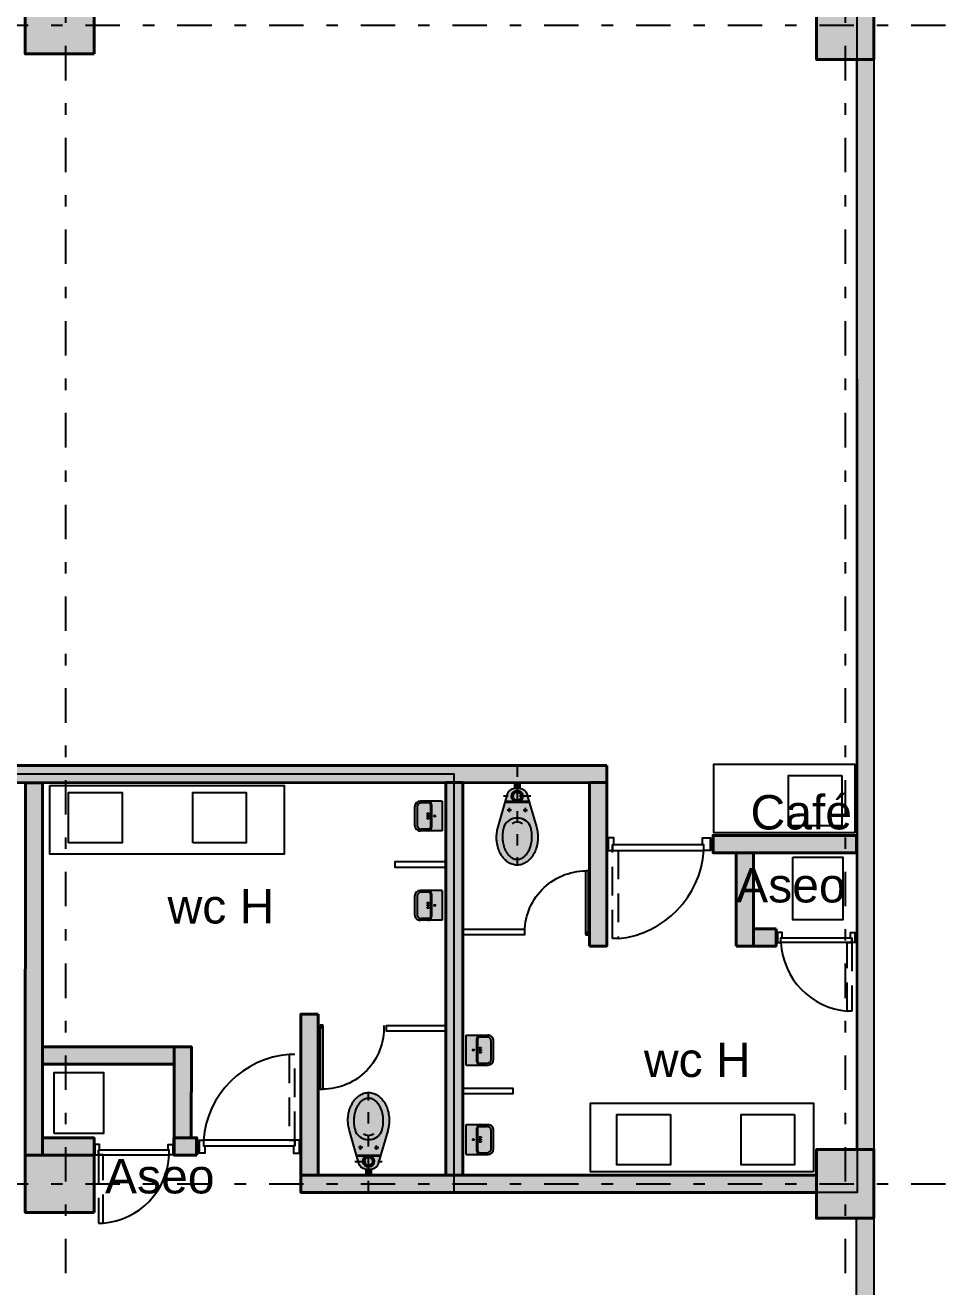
# Model space of a CAD drawing. Header units: millimetres. Extents: x 3781 to 4924, y 1639 to 1721.
# Drawn here: x 3823.12 to 3831.09, y 1675.31 to 1686.3 of the extents above; entities that cross this region are included whole.
import ezdxf
from ezdxf.enums import TextEntityAlignment as Align

# ---------------------------------------------------------------- set-up
doc = ezdxf.new("R2010")
doc.units = ezdxf.units.MM
doc.linetypes.add('CENTER', pattern=[0.7, 0.3, -0.2, 0, -0.2])
doc.linetypes.add('HIDDEN', pattern=[0.375, 0.25, -0.125])
for name, color, linetype in [('1amobla', 2, 'Continuous'), ('_ACHU5', 255, 'Continuous'), ('AMOBLAMIENTO', 1, 'Continuous'), ('EJE-ESTRUCTURA', 1, 'CENTER'), ('F-2', 2, 'Continuous'), ('HACHTCOLUMNA', 250, 'Continuous'), ('JCA_HATCH 254', 252, 'Continuous'), ('MUEBLE', 1, 'Continuous'), ('PLO_CORONA', 1, 'Continuous')]:
    doc.layers.add(name, color=color, linetype=linetype)
doc.layers.add('DIM-25', color=1, linetype='Continuous', plot=False)
for name, color, linetype, lineweight in [('Estructura', 6, 'Continuous', 40), ('Muro', 4, 'Continuous', 40), ('TEXTOS', 7, 'Continuous', 20)]:
    doc.layers.add(name, color=color, linetype=linetype, lineweight=lineweight)
doc.styles.add('ROMAN', font='ROMANS', dxfattribs={"width": 1.199999999999999})
doc.styles.get("Standard").update_dxf_attribs({"font": 'arial.ttf'})

# ---------------------------------------------------------------- blocks, each defined once
blk = doc.blocks.new('estructura etapa 3')
at = {"layer": 'HACHTCOLUMNA'}
h = blk.add_hatch(color=256, dxfattribs=at)
h.paths.add_polyline_path([(-91.65052479424082, -6658.123952498036), (-91.65052483163788, -6657.623952492478), (-92.34962468142191, -6657.623952492692), (-92.34962464402486, -6658.123952498251)])
h.paths.add_polyline_path([(-49.35360165399231, -6658.123953550201), (-49.35360165463851, -6657.623953544642), (-50.05450180622518, -6657.624073242631), (-50.05450180557898, -6658.124073248189)])
h.paths.add_polyline_path([(-56.05269290422109, -6658.123953548908), (-56.05269290486729, -6657.623953543349), (-56.75269290454423, -6657.624054381149), (-56.75269290389804, -6658.124054386707)])
h.paths.add_polyline_path([(-76.44963033445936, -6659.123953527316), (-76.94963033376087, -6659.123953525937), (-76.9496303338118, -6657.623953525355), (-76.44963033520833, -6657.623953526268)])
h.paths.add_polyline_path([(-83.94962466275808, -6659.123953526419), (-84.44962466205959, -6659.123953525041), (-84.44962466211052, -6657.623953524459), (-83.94962466350705, -6657.623953525372)])
h.paths.add_polyline_path([(-60.45199772839385, -6659.123953526823), (-60.95199772769581, -6659.123953525441), (-60.95199772774629, -6657.623953524859), (-60.45199772914327, -6657.623953525776)])
h.paths.add_polyline_path([(-67.94963033684814, -6659.123953523713), (-68.44963033614965, -6659.123953522334), (-68.44963033620058, -6657.623953521752), (-67.94963033759711, -6657.623953522665)])
h.paths.add_polyline_path([(-91.8500747383024, -6668.198768413866), (-91.85097488956569, -6667.598768198336), (-92.3500747393499, -6667.598781503685), (-92.34917458808638, -6668.198781719215)])
h.paths.add_polyline_path([(-49.35360165997224, -6668.198834775361), (-49.35360165969462, -6667.598834775361), (-49.85360166074236, -6667.598833612342), (-49.85360166101998, -6668.198833612343)])
h.paths.add_polyline_path([(-56.15447406834653, -6668.148833038669), (-56.15447406899273, -6667.648833033111), (-56.85356531954483, -6667.649075604333), (-56.85356531889863, -6668.149075609892)])
h.paths.add_polyline_path([(-59.95199772806779, -6667.648834198664), (-59.95199772878357, -6668.148834196337), (-61.45199772983131, -6668.148834197909), (-61.45199772876629, -6667.648834201169)])
h.paths.add_polyline_path([(-75.94963033499096, -6667.648834198664), (-75.94963033570673, -6668.148834196337), (-77.44963033675447, -6668.148834197915), (-77.44963033568945, -6667.648834201173)])
h.paths.add_polyline_path([(-68.9496303369873, -6667.648834196665), (-68.94963033537522, -6668.148834193871), (-67.44963033560805, -6668.148834194158), (-67.44963033675447, -6667.648834196951)])
h.paths.add_polyline_path([(-84.94963033851843, -6667.648834198664), (-84.9496303378022, -6668.148834196337), (-83.44963033675447, -6668.148834197913), (-83.44963033781994, -6667.648834201173)])
h.paths.add_polyline_path([(-91.85007473830262, -6676.198714255436), (-91.85007473830262, -6675.598714255436), (-92.34917458808661, -6675.598833980074), (-92.34917458808661, -6676.198833980075)])
h.paths.add_polyline_path([(-49.35360166367525, -6676.19883419188), (-49.35360166339763, -6675.598834191882), (-49.85360166444536, -6675.598834192097), (-49.85360166472299, -6676.198834192096)])
h.paths.add_polyline_path([(-56.15447406836017, -6676.148834216151), (-56.15447406900614, -6675.648834210593), (-56.75356531955811, -6675.64883419414), (-56.75356531891191, -6676.148834199698)])
h.paths.add_polyline_path([(-59.95199772438798, -6675.648834197268), (-59.95199772475451, -6676.148834194008), (-61.45199772603507, -6676.148834196047), (-61.45199772462081, -6675.648834197444)])
h.paths.add_polyline_path([(-75.94963033131114, -6675.648834197268), (-75.94963033167767, -6676.148834194008), (-77.44963033295824, -6676.14883419605), (-77.44963033154397, -6675.648834197447)])
h.paths.add_polyline_path([(-68.94963033179408, -6675.648834195734), (-68.94963033064766, -6676.148834194337), (-67.44963033076408, -6676.148834193225), (-67.44963033214333, -6675.648834194855)])
h.paths.add_polyline_path([(-84.94963034219415, -6675.648834197267), (-84.94963034182763, -6676.148834194008), (-83.44963034054706, -6676.14883419605), (-83.44963034196132, -6675.648834197447)])
h.paths.add_polyline_path([(-91.84714941676873, -6686.298775267753), (-91.85051282815846, -6685.698774462428), (-92.34961267794267, -6685.698773428964), (-92.34624926655272, -6686.298774234288)])
h.paths.add_polyline_path([(-49.35447406836727, -6686.298714517593), (-49.35360166807266, -6685.698714517594), (-49.85360166912039, -6685.698714501338), (-49.85447406941501, -6686.298714501339)])
h.paths.add_polyline_path([(-56.15447406836745, -6686.248834233877), (-56.15447406901365, -6685.748834228319), (-56.75356531956538, -6685.748834211868), (-56.75356531891919, -6686.248834217427)])
h.paths.add_polyline_path([(-59.95199772341482, -6685.748834215987), (-59.95199772366493, -6686.248834213194), (-61.45199772401418, -6686.248834215234), (-61.45199772283274, -6685.748834216163)])
h.paths.add_polyline_path([(-75.94963033033798, -6685.748834215987), (-75.94963033058809, -6686.248834213194), (-77.44963033093734, -6686.248834215237), (-77.4496303297559, -6685.748834216167)])
h.paths.add_polyline_path([(-68.94963033303281, -6685.748834214453), (-68.94963033130432, -6686.248834212125), (-67.44963033142074, -6686.248834210548), (-67.44963033279998, -6685.748834212411)])
h.paths.add_polyline_path([(-84.94963034316731, -6685.748834215987), (-84.9496303429172, -6686.248834213194), (-83.44963034256796, -6686.248834215237), (-83.44963034374939, -6685.748834216167)])
h.paths.add_polyline_path([(-49.35315161146889, -6694.294436561979), (-49.35360165463851, -6693.698920625079), (-49.8545017768505, -6693.698741702064), (-49.8540517336811, -6694.294257638963)])
h.paths.add_polyline_path([(-56.05360165399372, -6694.248831171114), (-56.05360165463969, -6693.748831165555), (-56.75269290582685, -6693.748781044401), (-56.75269290518088, -6694.24878104996)])
h.paths.add_polyline_path([(-91.65052481364307, -6694.248821470252), (-91.65052481428881, -6693.748821464693), (-92.34962466436525, -6693.748831164716), (-92.34962466371906, -6694.248831170275)])
h.paths.add_polyline_path([(-59.95199772487774, -6693.748833026099), (-59.95199772512831, -6694.248833023305), (-61.45199772547755, -6694.248833025344), (-61.45199772429567, -6693.748833026275)])
h.paths.add_polyline_path([(-75.94963032526482, -6693.748834201318), (-75.94963032586463, -6694.248834199689), (-77.44963032644671, -6694.248834200334), (-77.4496303251484, -6693.748834201268)])
h.paths.add_polyline_path([(-68.94963033087049, -6693.748834198155), (-68.94963032937437, -6694.248834196758), (-67.44963032937437, -6694.248834196578), (-67.44963032993917, -6693.748834197975)])
h.paths.add_polyline_path([(-84.94963034374939, -6693.748831169256), (-84.94963034314958, -6694.248831167626), (-83.4496303425675, -6694.248831168272), (-83.4496303438658, -6693.748831169205)])
h.paths.add_polyline_path([(-49.35776796243806, -6703.973684038515), (-49.35316311038366, -6703.373684038515), (-49.85404024317143, -6703.373987440974), (-49.8586450952256, -6703.973987440974)])
h.paths.add_polyline_path([(-56.05360165399395, -6703.923835747391), (-56.05360165463992, -6703.423835741832), (-56.75273400298954, -6703.424072574053), (-56.75273400234335, -6703.924072579612)])
h.paths.add_polyline_path([(-67.9496303576999, -6704.924075048131), (-67.94963035834837, -6703.424075044247), (-68.44963035939611, -6703.424075040889), (-68.44963035874764, -6704.924075044775)])
h.paths.add_polyline_path([(-91.65052481364307, -6703.92383574791), (-91.65052481428881, -6703.423835742351), (-92.34966752073262, -6703.423835738951), (-92.34966752008665, -6703.92383574451)])
h.paths.add_polyline_path([(-61.84720662715324, -6703.423835743541), (-60.34720663041378, -6703.423835744186), (-60.34720663062888, -6703.923835745234), (-61.84720662736879, -6703.923835744588)])
h.paths.add_polyline_path([(-83.94962464132084, -6704.92407504017), (-83.94962464196658, -6703.424075043429), (-84.44962464301432, -6703.424075043645), (-84.44962464236858, -6704.924075040384)])
h.paths.add_polyline_path([(-76.44963031215582, -6704.924075040624), (-76.44963031280156, -6703.424075043886), (-76.9496303138493, -6703.4240750441), (-76.94963031320356, -6704.924075040841)])
h.paths.add_polyline_path([(-49.35360165399231, -6711.948833174153), (-49.35360165463851, -6711.448833168596), (-50.05360165568629, -6711.44883308894), (-50.0536016550401, -6711.948833094499)])
h.paths.add_polyline_path([(-55.95360165399381, -6711.948833094221), (-55.95360165464001, -6711.448833088664), (-56.65360165568779, -6711.448833088879), (-56.6536016550416, -6711.948833094438)])
h.paths.add_polyline_path([(-91.6496246626715, -6711.948833076518), (-91.6496246633177, -6711.448833070961), (-92.3496246643657, -6711.44883197644), (-92.34962466371951, -6711.948831981999)])
h.paths.add_polyline_path([(-60.951997710299, -6711.948833015158), (-60.95200339290193, -6709.548833076966), (-60.45200339185419, -6709.548833077181), (-60.45199770925126, -6711.948833015374)])
h.paths.add_polyline_path([(-68.44963032069029, -6709.548833077413), (-68.44963031985947, -6711.948833015374), (-67.94963031997611, -6711.948833017021), (-67.94963032092335, -6709.548833076733)])
h.paths.add_polyline_path([(-76.94963031061309, -6709.548833077415), (-76.94963030978226, -6711.948833015374), (-76.44963030989868, -6711.948833017022), (-76.44963031084592, -6709.548833076734)])
h.paths.add_polyline_path([(-83.94962465720198, -6709.548833077073), (-83.94962465803303, -6711.948833013726), (-84.44962465791662, -6711.948833015374), (-84.44962465696915, -6709.548833076393)])
at = {"layer": 'EJE-ESTRUCTURA'}
for p, q in [((-56.40360165451614, -6655.279212803549), (-56.40360168208451, -6714.839146025753)), ((-49.60360165451618, -6655.279212803549), (-49.60360168208456, -6714.839146025753)), ((-93.02815777676403, -6675.898834195637), (-46.501522330272, -6675.898834197281)), ((-93.0281577777954, -6685.998834213366), (-46.501522330272, -6685.998834215009))]:
    blk.add_line(p, q, dxfattribs=at)
at = {"layer": 'Estructura'}
for points in [[(-49.35360166367525, -6676.198834190847), (-49.35360166339763, -6675.598834190849), (-49.85360166444536, -6675.598834191064), (-49.85360166472299, -6676.198834191063)], [(-56.15447406836017, -6676.148834216151), (-56.15447406900614, -6675.648834210593), (-56.75356531988098, -6675.649075600291), (-56.75356531923478, -6676.149075605849)], [(-49.35447406836727, -6686.298714500994), (-49.35360166807266, -6685.698714500994), (-49.85360166912039, -6685.698714501209), (-49.85447406941501, -6686.298714501209)], [(-56.15447406836745, -6686.248834233877), (-56.15447406901365, -6685.748834228319), (-56.75356532040985, -6685.748834226451), (-56.75356531976365, -6686.24883423201)]]:
    blk.add_lwpolyline(points, close=True, dxfattribs=at)
blk = doc.blocks.new('INODORO')
at = {"layer": 'AMOBLAMIENTO'}
h = blk.add_hatch(color=255, dxfattribs=at)
edge = h.paths.add_edge_path()
edge.add_line((0.167138879916763, 0.3874542567732533), (0.0841340761049431, 0.1014604439486232))
edge.add_arc((0.0166338178486854, 0.1199999999093961), 0.0700000000000085, 269.9999996867988, 344.64191253289164, ccw=False)
edge.add_line((0.0166338174658449, 0.0499999999087777), (-0.0166338174676777, 0.0500000000906038))
edge.add_arc((-0.016633817085733, 0.1200000000917498), 0.0699999999999481, 195.3580868407373, 269.99999968683017, ccw=False)
edge.add_line((-0.08413407554513701, 0.1014604448682803), (-0.1671388762304913, 0.3874542586008414))
edge.add_arc((0.1445241762276623, 0.4779091156929099), 0.3245241738887575, 179.9999996868257, 196.1844647994607, ccw=False)
edge.add_arc((0.1445241762258433, 0.4779091156929099), 0.3245241738885062, 162.8823672647612, 179.9999996868052, ccw=False)
edge.add_arc((0.0735606987828419, 0.4997642400489898), 0.2502714864526803, 143.3683697551233, 162.8823672647904, ccw=False)
edge.add_arc((0.0285611388035818, 0.5332224222456718), 0.1941964442831833, 119.1220158624026, 143.3683697551146, ccw=False)
edge.add_arc((2.9203875e-09, 0.5844902877188362), 0.1355097122808655, 89.99999968678691, 119.12201586236091, ccw=False)
edge.add_arc((2.9203875e-09, 0.5844902877179265), 0.1355097122805724, 60.877983511279126, 89.9999996868533, ccw=False)
edge.add_arc((-0.0285611335220324, 0.5332224225594473), 0.1941964442830499, 36.63162961851879, 60.87798351123172, ccw=False)
edge.add_arc((-0.0735606938687283, 0.4997642408529829), 0.2502714864527536, 17.117632108836688, 36.631629618503325, ccw=False)
edge.add_arc((-0.1445241715509269, 0.4779091172708834), 0.3245241738884838, -3.131308972115221e-07, 17.117632108913824, ccw=False)
edge.add_arc((-0.1445241715500174, 0.4779091172695189), 0.3245241738885833, 343.81552050504206, 359.9999996868814, ccw=False)
blk.add_hatch(color=255, dxfattribs=at).paths.add_polyline_path([(0.0249999999987267, 0.0500000000006367), (-0.0250000000005457, 0.0500000000020009), (-0.0250000000014552, 0), (0.0249999999996362, 4.547e-13)])
at = {"layer": 'AMOBLAMIENTO', "extrusion": (-1.5566525472e-06, -4.4737095447e-06, 0.9999999999887814)}
for p, q in [((-0.0512779855508256, 0.2400000002935485, 13.501742092681), (-0.0887220123605062, 0.2400000004986396, 13.50174203439367)), ((-0.0699999990584388, 0.2212779869937549, 13.50174197978049), (-0.069999998852893, 0.2587220138016164, 13.50174214729419)), ((0.0512779876389118, 0.2399999997337545, 13.50174225232502), (0.0887220144476828, 0.2399999995291182, 13.50174231061236)), ((0.0700000009418886, 0.2212779862279603, 13.50174219771184), (0.0700000011456155, 0.2587220130349124, 13.50174236522554)), ((0.1029590844498784, 0.169999999450738, 13.50174201961486), (-0.1029590831250857, 0.1700000005789661, 13.50174169907182)), ((-0.0237486835449659, 0.1640000001457338, 13.50174179553264), (-0.1013111289695416, 0.1640000005691036, 13.50174167479486)), ((0.1013111302281118, 0.1639999994617938, 13.50174199020731), (0.0237486848026833, 0.1639999998856183, 13.50174186946954))]:
    blk.add_line(p, q, dxfattribs=at)
at = {"layer": 'AMOBLAMIENTO', "extrusion": (-1.5566525472e-06, -4.4737095447e-06, 0.9999999999887814), "flags": 128}
for points, elevation in [([(0.1671388799180908, 0.3874542567674592), (0.0841340761063266, 0.1014604439433082, -0.0167011858539135), (0.0827460431519839, 0.0969962248799978, -0.0228064528630514), (0.0803759648998266, 0.0910701072474405, -0.0218209622997338), (0.0776118789034668, 0.0856244843505995, -0.0347514792471935), (0.0722630478320732, 0.0775101332194199, -0.0365712911506086), (0.065478668989913, 0.0698583952563556, -0.0439883392274098), (0.055953944524454, 0.0620868957062605, -0.0521847935260016), (0.0431115439781712, 0.0552008485319434, -0.0824963867723115), (0.0207382643283103, 0.0501204355199821, -0.0146682033006329), (0.016633817465493, 0.049999999907792), (-0.0166338174681699, 0.0500000000892362, -0.083908947042246), (-0.0396378349518565, 0.0538878592796746, -0.0986986279768356), (-0.0632296782828643, 0.0677618366508902, -0.0824963867874234), (-0.0776167863289649, 0.0856331925254456, -0.0521847935286534), (-0.0834107733392284, 0.0990038548847728, -0.0091466910465832), (-0.0841340755424673, 0.1014604448637169), (-0.1671388762315909, 0.3874542585969077, -0.0384382318810308), (-0.1773120912419022, 0.436227508481503, -0.0322098651645196), (-0.179999997662262, 0.4779091174592618, -0.0043562944650778), (-0.1799507307570857, 0.4835636869435682, -0.0347539822823099), (-0.1760397497963983, 0.5284532426546146, -0.0218184611944585), (-0.1704152023055578, 0.5561978587393114, -0.0137793666262375), (-0.1656243812009251, 0.573427761838207, -0.0090242503766358), (-0.1628101955625901, 0.5820115332269507, -0.0228039516042641), (-0.1543373170048916, 0.6031968815550527, -0.0218209623747577), (-0.1444549128022155, 0.6226666811719203, -0.0315147983743547), (-0.1272792173413599, 0.6490932225697252, -0.0032331399943346), (-0.1257677262995335, 0.6510988845571141, -0.0365712911242686), (-0.1069463219407443, 0.6723266531382831, -0.0439883392046276), (-0.0805225559546658, 0.693886688675776, -0.0220501206487333), (-0.0659486565789375, 0.7028695782688371, -0.0301025395815668), (-0.05125606195865599, 0.7099322979612929, -0.0824963867841922), (-0.0079446084483641, 0.7197669127161005, -0.0146663661885284), (3.6587572e-09, 0.719999999991422, -0.0839082790123927), (0.0445320610557226, 0.7124737941473592, -0.0433837691539921), (0.0659486637128932, 0.7028695775453342, -0.0550790149373282), (0.1007063471003309, 0.6781437026464371, -0.0508149280683712), (0.1272792238852709, 0.6490932211777436, -0.0315497034242814), (0.1444720595537028, 0.6226362692529773, -0.0521855455748661), (0.1651875980231962, 0.5748313444857477, -0.0014683863351956), (0.1656243869217695, 0.5734277600260388, -0.0425164554927479), (0.1773120686760742, 0.5195909348136257, -0.0322100287174995), (0.1800000023387562, 0.4779091154888416, -0.0043571310662072), (0.1799507165077342, 0.4722534601760911, -0.0347522301866887), (0.1760399391368104, 0.4273661615002933, -0.0218196117753596), (0.1704151328853481, 0.3996200761491883, -0.0097069137479181), (0.167138857705388, 0.3874541802362085)], 13.50184572046907), ([(2.10209143665e-05, 0.6700604028757108, 0.0146663662201114), (-0.0049980160714407, 0.6699131491592321, 0.0824963867754862), (-0.0323601810299641, 0.6637000962787579, 0.0447953269140428), (-0.0459570889083387, 0.6566657190582808, 0.0073747332536994), (-0.0496328151280998, 0.6542484947989952, 0.0439883391764525), (-0.0699262428530629, 0.6376904075384654, 0.0365712911168267), (-0.0843810639122695, 0.6213875009867291, 0.0188768098917693), (-0.0908717233557279, 0.6121897254497327, 0.015864262478818), (-0.0979042313401942, 0.6005909817039088, 0.0218209623995093), (-0.1063467931616888, 0.5839578847887129, 0.0228039516112901), (-0.11358519381172, 0.5658591904561657, 0.0179099563173766), (-0.1180962050232618, 0.5512265233249379, 0.0048944974453076), (-0.1195818378695009, 0.5454905562712559, 0.0218184611920648), (-0.124827357386251, 0.5196155991474912, 0.0347539822809637), (-0.1284747844892388, 0.477751068541692, 0.0043562944693063), (-0.1285207313875723, 0.4724775501558188, 0.0322098651650438), (-0.126013958070092, 0.4336047886186073, 0.0336196500379373), (-0.1180962058839448, 0.3937285768771058, 0.0103533777945605), (-0.1156160600690441, 0.3852294822167833, 0.0084883444845169), (-0.1133215334037229, 0.3783427035490652)], 13.50174109866126), ([(0.1133635720422624, 0.3783427023080597, 0.0009349440113181), (0.1136277496650072, 0.3790973919334771, 0.0179081190670982), (0.1181382446900456, 0.3937285755838043, 0.0048942608912736), (0.1196238084346395, 0.3994642646617991, 0.0218196117238312), (0.1248695692754063, 0.4253405920407407, 0.0347522301599872), (0.1285168065081305, 0.4672030177138213, 0.0043571310470062), (0.1285627710560046, 0.4724775487488305, 0.032210028726899), (0.1260559723300845, 0.5113505064617754, 0.0336194864654326), (0.1181382455515812, 0.5512265220270888, 0.0103527910675619), (0.1156582502073494, 0.5597251381185752, 0.0521855455776311), (0.0979609155770011, 0.6005650010045886, 0.0158991415559226), (0.0909137645516698, 0.6121897244565649, 0.0665105114334335), (0.0651759842235907, 0.6421578962907079, 0.0403733848146336), (0.0459991305885239, 0.6566657185562396, 0.0580937513201958), (0.0281543067209428, 0.6653056955411218, 0.0839082790044594), (2.10209143665e-05, 0.6700604028757108)], 13.50174109866127)]:
    blk.add_lwpolyline(points, format="xyb", dxfattribs=dict(at, elevation=elevation))
at = {"layer": 'AMOBLAMIENTO', "linetype": 'HIDDEN', "ltscale": 0.25, "extrusion": (-1.5566525472e-06, -4.4737095447e-06, 0.9999999999887814), "elevation": 13.50174109866126}
for points in [[(2.10175234599e-05, -0.1499395971131048), (2.10215969494e-05, 0.7200604028791215)], [(-0.1199789826137919, 0.1200604028850315), (0.1200210176653818, 0.1200604028813935)]]:
    blk.add_lwpolyline(points, dxfattribs=at)
at = {"layer": 'AMOBLAMIENTO', "extrusion": (-1.5566525472e-06, -4.4737095447e-06, 0.9999999999887814), "elevation": 13.50174109866127}
blk.add_lwpolyline([(0.0250210175254287, 0.0500604028859863), (-0.0249789824728811, 0.0500604028855315), (-0.0249789824750483, 6.04028866683e-05), (0.025021017524171, 6.04028866683e-05)], close=True, dxfattribs=at)
at = {"layer": 'AMOBLAMIENTO', "extrusion": (-1.556652547174008e-06, -4.473709544709044e-06, 0.9999999999887812)}
blk.add_ellipse((2.1245228e-09, 0.438210434820121, 13.50174305923893), major_axis=(0.1210894758802731, -0.0421337682255033), ratio=0.9999999999887806, start_param=3.962815268545562, end_param=6.131667520141916, dxfattribs=at)
at = {"layer": 'AMOBLAMIENTO', "extrusion": (-1.556652547168421e-06, -4.473709544710988e-06, 0.9999999999887813)}
blk.add_ellipse((2.1245228e-09, 0.438210434820121, 13.50174305923893), major_axis=(0.08626053019274069, -0.0300148395202315), ratio=0.9999999999887816, start_param=4.528682651413999, end_param=5.565800137270519, dxfattribs=at)
at = {"layer": 'AMOBLAMIENTO', "extrusion": (-1.556652547069511e-06, -4.473709544810609e-06, 0.9999999999887813)}
for centre in [(-0.0699999989565754, 0.2400000003976856, 13.50174206353734), (0.07000000104375201, 0.2399999996282531, 13.50174228146869)]:
    blk.add_ellipse(centre, major_axis=(0.0056667529156613, -0.0019717787378508), ratio=0.9999999999887814, dxfattribs=at)
at = {"layer": 'AMOBLAMIENTO', "extrusion": (-1.556652547155208e-06, -4.473709544715585e-06, 0.9999999999887815)}
blk.add_ellipse((3.881837e-10, 0.120000000015807, 13.50174163565786), major_axis=(0.0472229409644698, -0.0164314894835613), ratio=0.9999999999887814, dxfattribs=at)
at = {"layer": 'AMOBLAMIENTO', "extrusion": (-1.556652547174209e-06, -4.473709544708974e-06, 0.9999999999887813)}
blk.add_ellipse((3.881837e-10, 0.120000000015807, 13.50174163565786), major_axis=(0.0425006468680414, -0.014788340535414), ratio=0.9999999999887812, dxfattribs=at)
at = {"layer": 'AMOBLAMIENTO', "extrusion": (-1.556652547156365e-06, -4.473709544715183e-06, 0.9999999999887816)}
blk.add_ellipse((3.881837e-10, 0.120000000015807, 13.50174163565786), major_axis=(0.0330560586750786, -0.011502042638485), ratio=0.9999999999887814, dxfattribs=at)
blk = doc.blocks.new('PUERTA BAÑOS')
at = {"layer": 'AMOBLAMIENTO'}
h = blk.add_hatch(color=255, dxfattribs=at)
edge = h.paths.add_edge_path()
edge.add_line((-0.0074999999487773, 0.0024999998868225), (-0.0075031825107885, -0.6277996641574646))
edge.add_arc((-0.01250318248631676, -0.6277996643612159), 0.004999999975528264, -89.99999766574399, 2.3348184754468093e-06, ccw=False)
edge.add_line((-0.0125031822826145, -0.6327996643367442), (-0.0325031823012978, -0.6327996648610679))
edge.add_arc((-0.03250318250481996, -0.627799664827046), 0.005000000034021905, 180.0000023323223, 270.0000023321921, ccw=False)
edge.add_line((-0.0375031825388419, -0.6277996650305795), (-0.0374999998602448, -0.002500000990949047))
edge.add_arc((-0.03249999982656623, -0.002500000845348063), 0.005000000033678566, 90.00000166789118, 180.0000016684638, ccw=False)
edge.add_line((-0.0324999999721172, 0.0024999991883305), (-0.0074999999487773, 0.0024999998868225))
for p, q in [((1.137e-13, 9.095e-13), (-0.0050000000047135, -5.77529e-11)), ((1.7461161e-09, -0.0599999999967622), (1.137e-13, 9.095e-13)), ((-0.029999999795109, -0.0050000008186544), (-0.0299999993294478, -0.0200000007744166)), ((-0.0050000000047135, -5.77529e-11), (-0.0250000000233399, -6.984919e-10)), ((-0.024999999324848, -0.0250000006626579), (-0.0049999993062784, -0.0250000000801265)), ((-0.0049999993062784, -0.0250000000801265), (-0.0050000000047135, -5.77529e-11)), ((-0.0050000000047135, -5.77529e-11), (-0.0049999982584836, -0.0600000001127228)), ((-0.0049999982584836, -0.0600000001127228), (1.7461161e-09, -0.0599999999967622))]:
    blk.add_line(p, q, dxfattribs=at)
blk.add_lwpolyline([(-0.0074999999487773, 0.0024999998868225), (-0.0075031825107885, -0.6277996641574646, -0.4142135623759698), (-0.0125031822826145, -0.6327996643367442), (-0.0325031823012978, -0.6327996648610679, -0.4142135623724264), (-0.0375031825388419, -0.6277996650305795), (-0.0374999998602448, -0.002500000990949, -0.4142135623760223), (-0.0324999999721172, 0.0024999991883305)], format="xyb", close=True, dxfattribs=at)
blk.add_circle((-0.0224999996133875, -0.0125000005932634), 0.0025000000013434, dxfattribs=at)
at = {"layer": 'AMOBLAMIENTO', "ltscale": 0.1}
blk.add_arc((-0.034025017172155, -0.0259464447144637), 0.6068551286275402, 177.548312870002, 270.1436830651604, dxfattribs=at)
at = {"layer": 'AMOBLAMIENTO'}
for centre, radius, start, end in [((-0.0249999997905093, -0.0050000006435766), 0.0050000000026502, 90.00000155563731, 180.0000015586185), ((-0.0249999993247343, -0.020000000658456), 0.0050000000028146, 180.00000155562, 270.0000015556374)]:
    blk.add_arc(centre, radius, start, end, dxfattribs=at)
blk = doc.blocks.new('P8P1P161')
at = {"layer": '_ACHU5'}
h = blk.add_hatch(color=256, dxfattribs=at)
h.dxf.hatch_style = 1
h.paths.add_polyline_path([(-0.1300000000001091, 0), (0.1300000000001091, 0), (0.1299999999996544, -0.0799998301849883), (-0.1300000000001091, -0.0799997520584839)])
h.paths.add_polyline_path([(-0.0063202243982232, -0.0641073563760983, 1), (0.0063202243973137, -0.0641073599961146, 1)], flags=16)
h.paths.add_polyline_path([(-0.1300000000001091, -0.0799997520584839), (0.1299999999996544, -0.0799998301849883), (0.1300000000001091, -0.1233384151137216, 0.4142135623737434), (0.0999999999999091, -0.0933384151135215), (-0.1000000000003638, -0.0933384151135215, 0.4142135623735267), (-0.1300000000005639, -0.1233384151134942)])
h.paths.add_polyline_path([(-0.1000000000003638, -0.0933384151135215), (0.0999999999999091, -0.0933384151135215, -0.4142135623726949), (0.1300000000001091, -0.1233384151137216), (0.1300000000001091, -0.1900000000002819, -0.4142135623711642), (0.0799999999999273, -0.2400000000000091), (-0.080000000000382, -0.2400000000000091, -0.414213562373028), (-0.1300000000005639, -0.1900000000000546), (-0.1300000000005639, -0.1233384151132668, -0.4142135623714972)])
h.paths.add_polyline_path([(-0.0999999999999091, -0.1013732679386976, 0.4142135623734954), (-0.1149013541503336, -0.1162746220888948), (-0.1149013541498789, -0.1829362069750004, 0.4142135623726117), (-0.080000000000382, -0.2178375611247247), (0.0799999999994725, -0.2178375611247247, 0.4142135623739951), (0.1149013541498789, -0.1829362069747731), (0.1149013541494241, -0.1162746220884401, 0.4142135623726949), (0.0999999999999091, -0.1013732679386976)], flags=16)
h.paths.add_polyline_path([(-0.0239760535368987, -0.1136467838055069), (-0.0239760535368987, -0.1304232662969298), (-0.0160239464639744, -0.1304232662969298), (-0.0160239464639744, -0.1136467838055069)], flags=0)
h.paths.add_polyline_path([(-0.0039760535369169, -0.1136467838055069), (-0.0039760535369169, -0.1304232662967024), (0.0039760535360074, -0.1304232662967024), (0.0039760535360074, -0.1136467838055069)], flags=0)
h.paths.add_polyline_path([(0.0160239464630649, -0.1136467838055069), (0.0160239464630649, -0.1304232662969298), (0.0239760535359892, -0.1304232662967024), (0.0239760535359892, -0.1136467838052795)], flags=0)
h.paths.add_polyline_path([(-0.1149013541503336, -0.1162746220888948, -0.4142135623734955), (-0.0999999999999091, -0.1013732679386976), (0.0999999999999091, -0.1013732679386976, -0.4142135623726942), (0.1149013541494241, -0.1162746220884401), (0.1149013541498789, -0.1829362069747731, -0.4142135623735788), (0.0799999999994725, -0.2178375611247247), (-0.0799999999999273, -0.2178375611247247, -0.4142135623726114), (-0.1149013541494241, -0.1829362069752278)], flags=0)
h = blk.add_hatch(color=256, dxfattribs=at)
h.dxf.hatch_style = 1
h.paths.add_polyline_path([(-0.114901354150188, -0.1162746220885417), (-0.1149013541497514, -0.1829362069751623, 0.4142135623717373), (-0.0799999999999273, -0.2178375611248247), (0.0799999999998994, -0.2178375611248247, 0.4142135623753271), (0.1149013541497515, -0.1829362069747624), (0.1149013541492785, -0.1162746220883669, 0.4142135623716568), (0.0999999999994543, -0.1013732679386159), (-0.1000000000003699, -0.1013732679386159, 0.4142135623749738)])
h.paths.add_polyline_path([(0.0239760535359892, -0.1304232662967024), (0.0160239464630649, -0.1304232662969298), (0.0160239464630649, -0.1136467838055068), (0.0239760535359892, -0.1136467838052795)], flags=16)
h.paths.add_polyline_path([(0.0039760535360074, -0.1304232662967024), (-0.0039760535369168, -0.1304232662967024), (-0.0039760535369169, -0.1136467838055069), (0.0039760535360074, -0.1136467838055069)], flags=16)
h.paths.add_polyline_path([(-0.0160239464639744, -0.1304232662969298), (-0.0239760535368987, -0.1304232662969298), (-0.0239760535368987, -0.1136467838055068), (-0.0160239464639745, -0.1136467838055069)], flags=16)
for p, q in [((-0.1300000000001091, 0), (0.1300000000001091, 0)), ((-0.1300000000001091, 0), (-0.1300000000001091, -0.1233384151134942)), ((0.1300000000001091, 0), (0.1299999999996544, -0.1233384151137216)), ((-0.0999999999999091, -0.0933384151135215), (0.0999999999999091, -0.0933384151135215)), ((-0.0999999999999091, -0.1013732679386976), (0.0999999999999091, -0.1013732679386976)), ((-0.1300000000001091, -0.1233384151134942), (-0.1300000000001091, -0.1900000000000546)), ((-0.1149013541503336, -0.1162746220886675), (-0.1149013541498789, -0.1829362069750004)), ((-0.080000000000382, -0.2178375611249521), (0.0799999999999273, -0.2178375611249521)), ((-0.0239760535368987, -0.1304232662969298), (-0.0239760535368987, -0.1136467838055069)), ((-0.0239760535368987, -0.1136467838055069), (-0.0160239464639744, -0.1136467838055069)), ((-0.0160239464639744, -0.1304232662969298), (-0.0239760535368987, -0.1304232662969298)), ((-0.0160239464639744, -0.1136467838055069), (-0.0160239464639744, -0.1304232662969298)), ((-0.0039760535369169, -0.1136467838055069), (0.0039760535360074, -0.1136467838055069)), ((-0.0039760535369169, -0.1304232662967024), (-0.0039760535369169, -0.1136467838055069)), ((0.0039760535360074, -0.1304232662967024), (-0.0039760535369169, -0.1304232662967024)), ((0.0039760535360074, -0.1136467838055069), (0.0039760535360074, -0.1304232662967024)), ((0.0160239464630649, -0.1304232662969298), (0.0160239464630649, -0.1136467838055069)), ((0.0160239464630649, -0.1136467838055069), (0.0239760535359892, -0.1136467838052795)), ((0.0239760535359892, -0.1304232662967024), (0.0160239464630649, -0.1304232662969298)), ((0.0239760535359892, -0.1136467838052795), (0.0239760535359892, -0.1304232662967024)), ((0.1149013541494241, -0.1162746220886675), (0.1149013541498789, -0.1829362069750004)), ((0.1299999999996544, -0.1233384151137216), (0.1299999999996544, -0.1900000000000546)), ((-0.080000000000382, -0.2400000000002365), (0.0799999999999273, -0.2400000000000091))]:
    blk.add_line(p, q)
blk.add_circle((-4.547e-13, -0.0641073581859928), 0.0063202243976441)
for centre, radius, start, end in [((-0.1000000000003638, -0.1233384151134942), 0.03, 90, 180), ((-0.1000000000003638, -0.1162746220884401), 0.0149013541498242, 90, 180), ((0.0999999999999091, -0.1233384151134942), 0.03, 0, 90), ((0.0999999999994543, -0.1162746220884401), 0.0149013541498242, 0, 90), ((-0.080000000000382, -0.1900000000000546), 0.05, 180, 270), ((-0.0799999999999273, -0.1829362069750004), 0.0349013541498242, 180, 270), ((0.0799999999999273, -0.1829362069750004), 0.0349013541498242, 270, 0), ((0.0799999999999273, -0.1900000000000546), 0.05, 270, 0)]:
    blk.add_arc(centre, radius, start, end)
at = {"style": 'ROMAN', "width": 1.199999999999999}
for tag, flags, p in [('CODIN', 3, (0.0177172070357301, -0.6472347823655582)), ('CODIN0', 1, (-0.0319827929642997, -0.9753553299003668))]:
    blk.add_attdef(tag, text='', height=0.21, dxfattribs=dict(at, flags=flags)).set_placement(p, align=Align.MIDDLE)

msp = doc.modelspace()

# ---------------------------------------------------------------- hatches: boundary and pattern name
at = {"layer": 'JCA_HATCH 254', "linetype": 'Continuous', "ltscale": 0.3, "true_color": 0x636466}
h = msp.add_hatch(color=251, dxfattribs=at)
h.dxf.hatch_style = 1
h.paths.add_polyline_path([(3830.522614396964, 1686.002884785506), (3830.522614401059, 1676.503004475392), (3830.372614401059, 1676.503004475392), (3830.372614396964, 1686.002884785506)])
h = msp.add_hatch(color=251, dxfattribs=at)
h.dxf.hatch_style = 1
h.paths.add_polyline_path([(3830.522614404485, 1683.903004472497), (3830.522614401059, 1676.503004475392), (3830.372614401059, 1676.503004475392), (3830.372614397869, 1683.903004472432)])
at = {"layer": 'JCA_HATCH 254', "linetype": 'HIDDEN', "ltscale": 0.3, "true_color": 0x636466}
h = msp.add_hatch(color=251, dxfattribs=at)
h.dxf.hatch_style = 1
h.paths.add_polyline_path([(3828.193149801204, 1679.850519897491), (3828.193149801386, 1679.700515366234), (3819.249166148276, 1679.698696321328), (3819.249166148098, 1679.848700857008)])
h = msp.add_hatch(color=251, dxfattribs=at)
h.dxf.hatch_style = 1
h.paths.add_polyline_path([(3823.122650748722, 1676.452884749879), (3823.272655280328, 1676.452884749709), (3823.272922011078, 1679.699497119936), (3823.122917477958, 1679.69949711894)])
h = msp.add_hatch(color=251, dxfattribs=at)
h.dxf.hatch_style = 1
h.paths.add_polyline_path([(3826.789056075753, 1676.277630331377), (3826.939060607359, 1676.277630331208), (3826.939044579017, 1679.701045763088), (3826.789040045897, 1679.701045762091)])
h = msp.add_hatch(color=251, dxfattribs=at)
h.dxf.hatch_style = 1
h.paths.add_polyline_path([(3828.043158346163, 1678.275844551179), (3828.193162877769, 1678.27584455101), (3828.193154888866, 1679.700515366234), (3828.043150355747, 1679.700515365237)])
h = msp.add_hatch(color=251, dxfattribs=at)
h.dxf.hatch_style = 1
h.paths.add_polyline_path([(3830.371845038551, 1679.239248458785), (3830.371845038733, 1679.089243927529), (3829.119545476264, 1679.089246885391), (3829.119545476085, 1679.239251421071)])
h = msp.add_hatch(color=251, dxfattribs=at)
h.dxf.hatch_style = 1
h.paths.add_polyline_path([(3829.32183703547, 1678.275843230384), (3829.471841567076, 1678.275843230214), (3829.471803624039, 1679.089247132384), (3829.32179909092, 1679.089247131387)])
h = msp.add_hatch(color=251, dxfattribs=at)
h.dxf.hatch_style = 1
h.paths.add_polyline_path([(3829.669877755776, 1678.42549362138), (3829.669877755958, 1678.275489090123), (3829.471838625995, 1678.275515628737), (3829.471838625816, 1678.425520164417)])
h = msp.add_hatch(color=251, dxfattribs=at)
h.dxf.hatch_style = 1
h.paths.add_polyline_path([(3825.676497101142, 1677.682844458286), (3825.526492569536, 1677.682844458455), (3825.526500749709, 1676.277487280795), (3825.676505282829, 1676.277487281792)])
h = msp.add_hatch(color=251, dxfattribs=at)
h.dxf.hatch_style = 1
h.paths.add_polyline_path([(3824.420453756377, 1677.246379377819), (3824.420453756559, 1677.396383909076), (3823.272726075144, 1677.396367990443), (3823.272726074966, 1677.246363454762)])
h = msp.add_hatch(color=251, dxfattribs=at)
h.dxf.hatch_style = 1
h.paths.add_polyline_path([(3824.420457915588, 1677.396331099972), (3824.570462447194, 1677.396331100141), (3824.57041841923, 1676.602897391578), (3824.420413886111, 1676.602897392575)])
h = msp.add_hatch(color=251, dxfattribs=at)
h.dxf.hatch_style = 1
h.paths.add_polyline_path([(3823.721742000027, 1676.452990312751), (3823.721742000209, 1676.602994844008), (3823.272667612092, 1676.602972303925), (3823.272667611914, 1676.452967768244)])
h = msp.add_hatch(color=251, dxfattribs=at)
h.dxf.hatch_style = 1
h.paths.add_polyline_path([(3824.618323569368, 1676.452896017779), (3824.61832356955, 1676.602900549036), (3824.420413886111, 1676.602878008953), (3824.420413885932, 1676.452873473272)])
h = msp.add_hatch(color=251, dxfattribs=at)
h.dxf.hatch_style = 1
h.paths.add_polyline_path([(3830.02217802571, 1676.127882495812), (3830.022178025892, 1676.277887027069), (3825.526501219852, 1676.277480277166), (3825.526501219674, 1676.127475741485)])
at = {"layer": 'JCA_HATCH 254', "linetype": 'Continuous', "ltscale": 0.3, "true_color": 0x636466}
h = msp.add_hatch(color=251, dxfattribs=at)
h.dxf.hatch_style = 1
h.paths.add_polyline_path([(3830.521742000765, 1675.903004475393), (3830.521742000749, 1670.643929385004), (3830.37174200075, 1670.643929385009), (3830.371741998482, 1675.903004475328)])

# ---------------------------------------------------------------- linework, layer by layer
at = {"layer": '1amobla', "color": 7, "linetype": 'Continuous', "ltscale": 0.3, "true_color": 0xffffff}
msp.add_lwpolyline([(3786.141255201112, 1704.505407715622), (3830.370852063386, 1704.505821033226), (3830.376963582448, 1676.12718330801), (3826.86152900339, 1676.12759653049), (3826.861513725579, 1679.77524680144), (3819.174215508399, 1679.773698555634), (3819.174218334879, 1694.302884777745), (3786.141255201112, 1694.302856583395), (3786.141255201112, 1704.505407715622)], dxfattribs=at)
at = {"layer": '1amobla', "color": 4, "linetype": 'Continuous', "ltscale": 0.3}
for points in [[(3830.522614396964, 1686.002884785506), (3830.522614401059, 1676.503004475392), (3830.372614401059, 1676.503004475392), (3830.372614396964, 1686.002884785506), (3830.522614396964, 1686.002884785506)], [(3830.521742000765, 1675.903004475393), (3830.521742000749, 1670.643929385004), (3830.37174200075, 1670.643929385009), (3830.371741998482, 1675.903004475328), (3830.521742000765, 1675.903004475393)]]:
    msp.add_lwpolyline(points, dxfattribs=at)
at = {"layer": 'AMOBLAMIENTO'}
for points in [[(3830.35733656111, 1679.261840444316), (3829.12559054553, 1679.261841471931), (3829.125590556382, 1679.861841473887), (3830.357336571729, 1679.861840443478)], [(3830.244257395721, 1679.761433009027), (3830.244257392043, 1679.32361086548), (3829.777207139444, 1679.323610870804), (3829.777207141725, 1679.761433012722)], [(3823.33589649971, 1679.675810934765), (3825.381252579629, 1679.67580990715), (3825.381252568777, 1679.075809905195), (3823.33589648909, 1679.075810935603)], [(3823.499587183058, 1679.176218370987), (3823.499587186736, 1679.614040514534), (3823.966637439335, 1679.61404050921), (3823.966637437054, 1679.176218367293)], [(3824.58279742271, 1679.176218370054), (3824.582797426388, 1679.614040513601), (3825.049847678987, 1679.614040508277), (3825.049847676706, 1679.17621836636)], [(3829.815034849775, 1679.049929830571), (3830.252856993322, 1679.049929826893), (3830.252856987998, 1678.502879574295), (3829.81503484608, 1678.502879576576)], [(3826.936849779539, 1678.423968738809), (3827.475072759931, 1678.423964241832), (3827.475072760608, 1678.373866738249), (3826.936849780216, 1678.373871234062)], [(3823.370611943327, 1676.64390369226), (3823.808434086875, 1676.643903695938), (3823.80843408155, 1677.170953948536), (3823.370611939633, 1677.170953946255)], [(3826.936141987645, 1677.036893029008), (3827.375149110064, 1677.036887667797), (3827.37514911074, 1676.986790164214), (3826.936141988322, 1676.986795524261)], [(3829.995347110315, 1676.306015656424), (3828.049991030396, 1676.306016684039), (3828.049991041248, 1676.906016685994), (3829.995347120935, 1676.906015655586)], [(3828.748446187315, 1676.805608221135), (3828.748446183637, 1676.367786077588), (3828.281395931038, 1676.367786082912), (3828.281395933319, 1676.805608224829)], [(3829.831656426967, 1676.805608220202), (3829.831656423289, 1676.367786076655), (3829.36460617069, 1676.367786081979), (3829.364606172971, 1676.805608223896)]]:
    msp.add_lwpolyline(points, close=True, dxfattribs=at)
at = {"layer": 'AMOBLAMIENTO', "elevation": -7.099727703518965e-07}
for points in [[(3826.787771358153, 1678.961153858374), (3826.348764235734, 1678.961159219585), (3826.348764235057, 1679.011256723168), (3826.787771357476, 1679.011251363121)], [(3826.787535896453, 1677.533552221503), (3826.273158935823, 1677.533558105917), (3826.273158935147, 1677.5836556095), (3826.787535895776, 1677.58364972625)]]:
    msp.add_lwpolyline(points, close=True, dxfattribs=at)
at = {"layer": 'DIM-25'}
for centre, radius, start, end in [((3828.211029313532, 1679.168246117952), 0.8321413392430406, 275.6567225932901, 355.8032209140886), ((3828.211029313532, 1679.168246117952), 0.8321413392430406, 275.6567225932901, 355.8032209140886), ((3830.341424633498, 1678.336533099704), 0.6297931477849595, 182.8527110951282, 265.2481230477259), ((3830.341424633498, 1678.336533099704), 0.6297931477849595, 182.8527110951282, 265.2481230477259), ((3825.485991403776, 1676.520006185923, -7.099727703518965e-07), 0.8127627946678935, 94.40440547530179, 175.5422312351688), ((3825.485991403776, 1676.520006185923, -7.099727703518965e-07), 0.8127627946678935, 94.40440547530179, 175.5422312351688), ((3823.74894320344, 1676.487187857187), 0.6297931477849595, 274.7518769523012, 357.1472889048717), ((3823.74894320344, 1676.487187857187), 0.6297931477849595, 274.7518769523012, 357.1472889048717)]:
    msp.add_arc(centre, radius, start, end, dxfattribs=at)
at = {"layer": 'F-2'}
for points in [[(3828.19164347401, 1679.12002429819), (3828.204319531881, 1679.120024297607), (3828.204319530484, 1679.207169174553), (3828.191643474475, 1679.207169174555)], [(3828.19164347401, 1679.12002429819), (3828.204319531881, 1679.120024297607), (3828.204319530484, 1679.207169174553), (3828.191643474475, 1679.207169174555)], [(3828.25502375592, 1679.158052467024), (3828.255023755927, 1679.219845230789), (3828.204319530029, 1679.219845231028), (3828.204319530946, 1679.107348240783), (3828.242347699904, 1679.107348241127), (3828.242347699911, 1679.158052465744), (3828.25502375592, 1679.158052467024)], [(3828.25502375592, 1679.158052467024), (3828.255023755927, 1679.219845230789), (3828.204319530029, 1679.219845231028), (3828.204319530946, 1679.107348240783), (3828.242347699904, 1679.107348241127), (3828.242347699911, 1679.158052465744), (3828.25502375592, 1679.158052467024)], [(3829.028263286674, 1679.158052465635), (3829.02826328575, 1679.219845228352), (3829.098967511182, 1679.219845229509), (3829.098967511633, 1679.107348238915), (3829.040939342675, 1679.107348239386), (3829.040939343148, 1679.158052464352), (3829.028263286674, 1679.158052465635)], [(3829.028263286674, 1679.158052465635), (3829.02826328575, 1679.219845228352), (3829.098967511182, 1679.219845229509), (3829.098967511633, 1679.107348238915), (3829.040939342675, 1679.107348239386), (3829.040939343148, 1679.158052464352), (3829.028263286674, 1679.158052465635)], [(3829.111643569039, 1679.12002429667), (3829.098967512565, 1679.120024296786), (3829.098967512103, 1679.207169171987), (3829.111643568344, 1679.207169173267)], [(3829.111643569039, 1679.12002429667), (3829.098967512565, 1679.120024296786), (3829.098967512103, 1679.207169171987), (3829.111643568344, 1679.207169173267)], [(3829.668834206493, 1678.315305088267), (3829.682064144179, 1678.315305088345), (3829.68206414455, 1678.384849719987), (3829.668834206577, 1678.384849721022)], [(3829.681948211645, 1678.31530508825), (3829.682064144179, 1678.315305088345), (3829.68206414455, 1678.384849719987), (3829.681948212202, 1678.384849721006)], [(3829.72252787431, 1678.345652885488), (3829.722527875047, 1678.394965652431), (3829.682064145285, 1678.394965653355), (3829.682064144925, 1678.305189154697), (3829.712411942153, 1678.305189155071), (3829.712411941777, 1678.345652884462), (3829.72252787431, 1678.345652885488)], [(3829.72252787431, 1678.345652885488), (3829.722527875047, 1678.394965652431), (3829.682064145285, 1678.394965653355), (3829.682064144925, 1678.305189154697), (3829.712411942153, 1678.305189155071), (3829.712411941777, 1678.345652884462), (3829.72252787431, 1678.345652885488)], [(3830.319552393677, 1678.345603460028), (3830.319552393672, 1678.394916227808), (3830.360016123806, 1678.394916228001), (3830.360016123075, 1678.305139729622), (3830.329668325845, 1678.305139729895), (3830.32966832584, 1678.345603459009), (3830.319552393677, 1678.345603460028)], [(3830.319552393677, 1678.345603460028), (3830.319552393672, 1678.394916227808), (3830.360016123806, 1678.394916228001), (3830.360016123075, 1678.305139729622), (3830.329668325845, 1678.305139729895), (3830.32966832584, 1678.345603459009), (3830.319552393677, 1678.345603460028)], [(3830.370132056532, 1678.315277451879), (3830.360016122884, 1678.315277451413), (3830.360016123997, 1678.384822084448), (3830.370132056159, 1678.384822084448)], [(3830.370132056532, 1678.315277451879), (3830.360016122884, 1678.315277451413), (3830.360016123997, 1678.384822084448), (3830.370132056159, 1678.384822084448)], [(3823.720235780407, 1676.465932209361), (3823.730351714055, 1676.465932208896), (3823.730351712942, 1676.535476841931), (3823.72023578078, 1676.535476841931)], [(3823.720235780407, 1676.465932209361), (3823.730351714055, 1676.465932208896), (3823.730351712942, 1676.535476841931), (3823.72023578078, 1676.535476841931)], [(3823.770815443262, 1676.49625821751), (3823.770815443268, 1676.54557098529), (3823.730351713133, 1676.545570985483), (3823.730351713864, 1676.455794487105), (3823.760699511095, 1676.455794487378), (3823.7606995111, 1676.496258216492), (3823.770815443262, 1676.49625821751)], [(3823.770815443262, 1676.49625821751), (3823.770815443268, 1676.54557098529), (3823.730351713133, 1676.545570985483), (3823.730351713864, 1676.455794487105), (3823.760699511095, 1676.455794487378), (3823.7606995111, 1676.496258216492), (3823.770815443262, 1676.49625821751)], [(3824.36783996263, 1676.49630764297), (3824.367839961893, 1676.545620409914), (3824.408303691655, 1676.545620410838), (3824.408303692015, 1676.455843912179), (3824.377955894786, 1676.455843912554), (3824.377955895163, 1676.496307641944), (3824.36783996263, 1676.49630764297)], [(3824.36783996263, 1676.49630764297), (3824.367839961893, 1676.545620409914), (3824.408303691655, 1676.545620410838), (3824.408303692015, 1676.455843912179), (3824.377955894786, 1676.455843912554), (3824.377955895163, 1676.496307641944), (3824.36783996263, 1676.49630764297)]]:
    msp.add_lwpolyline(points, dxfattribs=at)
for points in [[(3828.242347699911, 1679.158052465744), (3828.242347699904, 1679.107348241127), (3829.040939342675, 1679.107348239386), (3829.040939343148, 1679.158052464352)], [(3828.242347699911, 1679.158052465744), (3828.242347699904, 1679.107348241127), (3829.040939342675, 1679.107348239386), (3829.040939343148, 1679.158052464352)], [(3830.329715759501, 1678.345652885575), (3830.329715759506, 1678.305189156461), (3829.712411942153, 1678.305189155071), (3829.712411941777, 1678.345652884462)], [(3830.329715759501, 1678.345652885575), (3830.329715759506, 1678.305189156461), (3829.712411942153, 1678.305189155071), (3829.712411941777, 1678.345652884462)], [(3823.760652077439, 1676.496307643058), (3823.760652077433, 1676.455843913944), (3824.377955894786, 1676.455843912554), (3824.377955895163, 1676.496307641944)], [(3823.760652077439, 1676.496307643058), (3823.760652077433, 1676.455843913944), (3824.377955894786, 1676.455843912554), (3824.377955895163, 1676.496307641944)]]:
    msp.add_lwpolyline(points, close=True, dxfattribs=at)
at = {"layer": 'F-2', "elevation": -7.099727703518965e-07}
for points in [[(3824.624983077388, 1676.570501526479), (3824.637659133862, 1676.570501526363), (3824.637659134324, 1676.483356651162), (3824.624983078083, 1676.483356649882)], [(3824.624983077388, 1676.570501526479), (3824.637659133862, 1676.570501526363), (3824.637659134324, 1676.483356651162), (3824.624983078083, 1676.483356649882)], [(3824.688363359753, 1676.532473357514), (3824.688363360677, 1676.470680594797), (3824.637659135245, 1676.47068059364), (3824.637659134793, 1676.583177584234), (3824.675687303751, 1676.583177583763), (3824.675687303278, 1676.532473358797), (3824.688363359753, 1676.532473357514)], [(3824.688363359753, 1676.532473357514), (3824.688363360677, 1676.470680594797), (3824.637659135245, 1676.47068059364), (3824.637659134793, 1676.583177584234), (3824.675687303751, 1676.583177583763), (3824.675687303278, 1676.532473358797), (3824.688363359753, 1676.532473357514)], [(3825.461602890507, 1676.532473356125), (3825.461602890499, 1676.47068059236), (3825.512307116397, 1676.470680592121), (3825.51230711548, 1676.583177582366), (3825.474278946523, 1676.583177582022), (3825.474278946515, 1676.532473357405), (3825.461602890507, 1676.532473356125)], [(3825.461602890507, 1676.532473356125), (3825.461602890499, 1676.47068059236), (3825.512307116397, 1676.470680592121), (3825.51230711548, 1676.583177582366), (3825.474278946523, 1676.583177582022), (3825.474278946515, 1676.532473357405), (3825.461602890507, 1676.532473356125)], [(3825.524983172417, 1676.570501524959), (3825.512307114545, 1676.570501525543), (3825.512307115942, 1676.483356648596), (3825.524983171951, 1676.483356648594)], [(3825.524983172417, 1676.570501524959), (3825.512307114545, 1676.570501525543), (3825.512307115942, 1676.483356648596), (3825.524983171951, 1676.483356648594)]]:
    msp.add_lwpolyline(points, dxfattribs=at)
msp.add_lwpolyline([(3825.474278946515, 1676.532473357405), (3825.474278946523, 1676.583177582022), (3824.675687303751, 1676.583177583763), (3824.675687303278, 1676.532473358797)], close=True, dxfattribs=at)
msp.add_lwpolyline([(3825.474278946515, 1676.532473357405), (3825.474278946523, 1676.583177582022), (3824.675687303751, 1676.583177583763), (3824.675687303278, 1676.532473358797)], close=True, dxfattribs=at)
at = {"layer": 'MUEBLE', "color": 1, "linetype": 'HIDDEN'}
for points in [[(3828.242347699904, 1679.107348241127), (3828.293051924637, 1679.107348241365), (3828.293051926376, 1678.340157053228), (3828.242347701177, 1678.34015705264)], [(3830.28920459664, 1678.305139729706), (3830.329668325845, 1678.305139729895), (3830.329668327235, 1677.708855257344), (3830.289204597659, 1677.708855256875)], [(3830.28920459664, 1678.305139729706), (3830.329668325845, 1678.305139729895), (3830.329668327235, 1677.708855257344), (3830.289204597659, 1677.708855256875)], [(3823.8011632403, 1676.455794487189), (3823.760699511095, 1676.455794487378), (3823.760699509705, 1675.859510014827), (3823.801163239281, 1675.859510014358)], [(3823.8011632403, 1676.455794487189), (3823.760699511095, 1676.455794487378), (3823.760699509705, 1675.859510014827), (3823.801163239281, 1675.859510014358)]]:
    msp.add_lwpolyline(points, close=True, dxfattribs=at)
at = {"layer": 'MUEBLE', "color": 1, "linetype": 'HIDDEN', "elevation": -7.099727703518965e-07}
msp.add_lwpolyline([(3825.423574721789, 1676.583177582261), (3825.474278946523, 1676.583177582022), (3825.474278948262, 1677.330368770159), (3825.423574723062, 1677.330368770747)], close=True, dxfattribs=at)
msp.add_lwpolyline([(3825.423574721789, 1676.583177582261), (3825.474278946523, 1676.583177582022), (3825.474278948262, 1677.330368770159), (3825.423574723062, 1677.330368770747)], close=True, dxfattribs=at)
at = {"layer": 'Muro'}
for points in [[(3828.193149801204, 1679.850519897491), (3828.193149801386, 1679.700515366234), (3819.249166148276, 1679.698696321328), (3819.249166148098, 1679.848700857008)], [(3823.122650748722, 1676.452884749879), (3823.272655280328, 1676.452884749709), (3823.272922011078, 1679.699497119936), (3823.122917477958, 1679.69949711894)], [(3828.043158346163, 1678.275844551179), (3828.193162877769, 1678.27584455101), (3828.193154888866, 1679.700515366234), (3828.043150355747, 1679.700515365237)], [(3830.371845038551, 1679.239248458785), (3830.371845038733, 1679.089243927529), (3829.119545476264, 1679.089246885391), (3829.119545476085, 1679.239251421071)], [(3829.32183703547, 1678.275843230384), (3829.471841567076, 1678.275843230214), (3829.471803624039, 1679.089247132384), (3829.32179909092, 1679.089247131387)], [(3829.669877755776, 1678.42549362138), (3829.669877755958, 1678.275489090123), (3829.471838625995, 1678.275515628737), (3829.471838625816, 1678.425520164417)], [(3824.420453756377, 1677.246379377819), (3824.420453756559, 1677.396383909076), (3823.272726075144, 1677.396367990443), (3823.272726074966, 1677.246363454762)], [(3824.420457915588, 1677.396331099972), (3824.570462447194, 1677.396331100141), (3824.57041841923, 1676.602897391578), (3824.420413886111, 1676.602897392575)], [(3823.721742000027, 1676.452990312751), (3823.721742000209, 1676.602994844008), (3823.272667612092, 1676.602972303925), (3823.272667611914, 1676.452967768244)], [(3824.61680938397, 1676.453707168908), (3824.616809384152, 1676.603711700165), (3824.418899700711, 1676.603689160082), (3824.418899700533, 1676.453684624401)], [(3824.618323569368, 1676.452896017779), (3824.61832356955, 1676.602900549036), (3824.420413886111, 1676.602878008953), (3824.420413885932, 1676.452873473272)], [(3830.02217802571, 1676.127882495812), (3830.022178025892, 1676.277887027069), (3825.526501219852, 1676.277480277166), (3825.526501219674, 1676.127475741485)]]:
    msp.add_lwpolyline(points, close=True, dxfattribs=at)
at = {"layer": 'Muro', "elevation": -7.099727703518965e-07}
for points in [[(3826.789056075753, 1676.277630331377), (3826.939060607359, 1676.277630331208), (3826.939044579017, 1679.701045763088), (3826.789040045897, 1679.701045762091)], [(3825.676497101142, 1677.682844458286), (3825.526492569536, 1677.682844458455), (3825.526500749709, 1676.277487280795), (3825.676505282829, 1676.277487281792)]]:
    msp.add_lwpolyline(points, close=True, dxfattribs=at)

# ---------------------------------------------------------------- block references
at = {"layer": 'AMOBLAMIENTO', "extrusion": (0, 0, -1), "xscale": -1, "zscale": -1}
for p, rotation in [((-3827.412228572264, 1679.701168292797, 13.50174105989643), 179.9999841769399), ((-3826.115967815097, 1676.278384293853, 13.50174184770183), 359.99998417694)]:
    msp.add_blockref('INODORO', p, dxfattribs=dict(at, rotation=rotation))
at = {"layer": 'AMOBLAMIENTO', "linetype": 'HIDDEN', "ltscale": 0.0003, "xscale": -0.8784798838123746, "yscale": 0.8784798838123746, "zscale": 0.8784798838123746}
for p, rotation in [((3828.041643148922, 1678.374496908405), 179.999693902015), ((3825.686588546833, 1677.583647220039), 359.9996939020151)]:
    msp.add_blockref('PUERTA BAÑOS', p, dxfattribs=dict(at, rotation=rotation))
at = {"layer": 'Muro'}
msp.add_blockref('estructura etapa 3', (3879.876216069132, 8362.201718976386), dxfattribs=at)
at = {"layer": 'PLO_CORONA', "extrusion": (0, 0, -1), "xscale": -1, "zscale": -1}
for p, rotation in [((-3826.75757325924, 1679.409479243157, 7.099727703518965e-07), 89.99998342996027), ((-3826.75757325924, 1678.629861435227, 7.099727703518965e-07), 89.99998342996027), ((-3826.966340086558, 1677.368185452155), 269.9999834299603), ((-3826.966340086558, 1676.588567644225), 269.9999834299603)]:
    msp.add_blockref('P8P1P161', p, dxfattribs=dict(at, rotation=rotation))

# ---------------------------------------------------------------- texts
at = {"layer": 'TEXTOS'}
for s, rotation, p in [('Café', 0.06685855729257284, (3829.446871059017, 1679.29136140746, -1.453955633223813e-06)), ('Aseo', 359.9331414427074, (3829.321269652711, 1678.656311207857, -1.453955633223813e-06)), ('wc H', 0.0668585570841427, (3824.363350275942, 1678.471630342174, -1.453955633223813e-06)), ('wc H', 0.06685855708417954, (3828.517122466515, 1677.13347135671, -1.453955633223813e-06)), ('Aseo', 359.9331414427074, (3823.81732894927, 1676.119745221649, -1.453955633223813e-06))]:
    msp.add_text(s, height=0.3, rotation=rotation, dxfattribs=at).set_placement(p)

doc.saveas('drawing.dxf')
